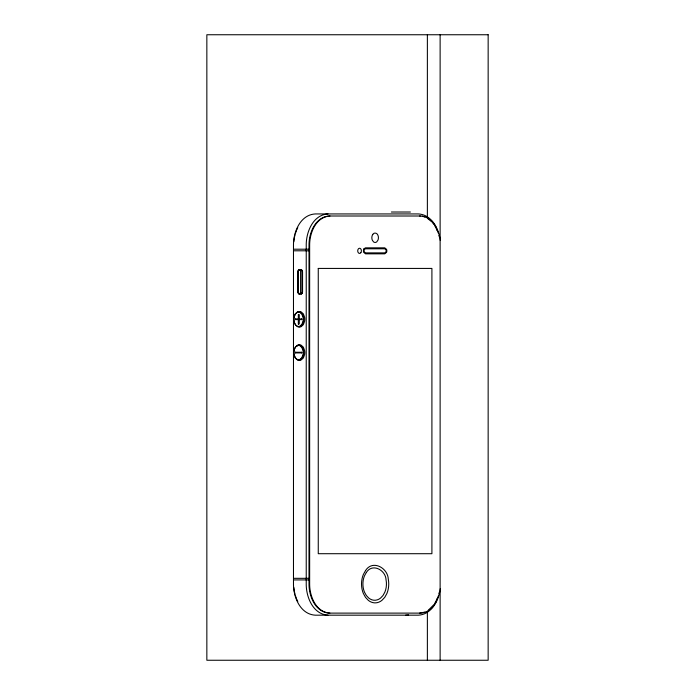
<?xml version="1.0" encoding="UTF-8"?>
<svg xmlns="http://www.w3.org/2000/svg" width="695" height="695" viewBox="0 0 695 695"><rect width="100%" height="100%" fill="white"/><g stroke="black" fill="none" stroke-linecap="round" stroke-linejoin="round"><path stroke-width="1.04" d="M295.662 352.904L295.662 352.269M295.662 319.596L295.662 318.953M298.033 291.561L298.033 272.075M298.32 319.596L298.32 324.061L298.954 324.061L298.954 319.596M298.329 318.953L298.329 314.488L298.954 314.488L298.954 318.953M298.546 324.061L298.546 319.596L295.445 319.596L295.445 318.953L298.546 318.953L298.546 314.488M298.737 324.061L298.737 319.596L301.839 319.596L301.839 318.953L298.737 318.953L298.737 314.488M301.613 352.904L301.613 352.269M301.613 319.596L301.613 318.953M293.811 241.678L294.315 237.898M440.3 588.596C438.988 600.332 431.534 614.528 418.347 615.179L315.217 615.179C300.144 614.241 293.29 596.892 293.481 583.739L293.481 245.378C293.29 232.208 300.162 214.833 315.261 213.938L418.347 213.938C431.534 214.59 438.988 228.785 440.3 240.522M294.193 349.655L294.028 350.714A7.906 5.586 90 0 0 294.028 354.459L295.236 357.699L297.321 359.576A6.038 4.274 90 0 0 299.736 359.576L301.83 357.699L303.037 354.459A7.906 5.586 90 0 0 303.037 350.714L301.83 347.474L299.736 345.597A6.038 4.274 90 0 0 297.321 345.597L295.688 346.848L294.489 348.968M294.367 237.629L294.958 235.101M438.927 593.825L439.344 592.079M438.519 595.572L435.53 603.043M302.342 292.812L302.438 292.526A2.719 1.929 90 0 0 302.56 291.561L302.56 272.075A2.719 1.929 90 0 0 302.438 271.111L302.342 270.815M294.22 349.82L295.262 347.17L297.477 345.189A6.394 4.518 90 0 1 300.031 345.189L302.238 347.17L303.515 350.601A8.366 5.916 90 0 1 303.515 354.563L302.238 357.995L300.031 359.975A6.394 4.518 90 0 1 297.477 359.975L295.262 357.995L293.985 354.563A8.366 5.916 90 0 1 293.985 350.601M295.236 233.998L296.426 230.558M296.765 229.819L297.79 227.595M436.156 600.775L437.181 598.56M435.808 601.523L434.61 603.529M434.714 604.415C431.491 609.202 426.252 613.103 420.275 613.112L329.291 613.112C315.2 612.243 308.815 595.997 308.997 583.704L308.997 245.405C308.815 233.103 315.217 216.84 329.334 216.006L420.371 216.006M433.932 604.615L428.233 610.297M301.934 293.403L301.552 293.698A1.399 0.99 90 0 1 301.135 293.742M301.925 293.551L301.56 293.881A2.12 1.494 90 0 1 300.944 294.072M297.39 345.954L298.581 345.189M297.964 312.203L298.581 311.881M424.993 612.069L419.624 613.112M408.582 614.875L405.593 615.179M328.014 213.938C312.915 214.833 306.043 232.208 306.234 245.378L306.234 583.739C306.043 596.892 312.898 614.241 327.962 615.179M329.986 216.006C315.869 216.84 309.466 233.103 309.649 245.405L309.649 583.704C309.466 595.989 315.825 612.191 329.89 613.103M391.381 212.018L410.406 212.018M293.481 249.201L308.997 249.201M293.481 250.799L308.997 250.799M293.481 578.318L308.997 578.318M293.481 579.917L308.997 579.917M419.624 216.006C425.835 215.745 431.387 219.716 434.722 224.694M422.204 216.241L424.993 217.049M297.964 326.346L298.581 326.667A6.394 4.518 90 0 0 301.135 326.667L303.35 324.687L304.627 321.255A8.366 5.916 90 0 0 304.627 317.294L303.35 313.862L301.135 311.881A6.394 4.518 90 0 0 299.215 311.681M297.964 359.654L298.581 359.975A6.394 4.518 90 0 0 301.135 359.975L303.35 357.995L304.627 354.563A8.366 5.916 90 0 0 304.627 350.601L303.35 347.17L301.135 345.189A6.394 4.518 90 0 0 299.215 344.998M427.321 218.187L431.925 221.983M301.925 270.077L301.56 269.756A2.12 1.494 90 0 0 301.152 269.582M432.698 222.93L433.932 224.494M434.61 225.588L435.817 227.595M435.53 226.075L438.519 233.537M436.156 228.334L437.181 230.558M296.765 599.298L297.79 601.523M294.489 322.888L295.688 325.017L297.321 326.259A6.038 4.274 90 0 0 299.736 326.259L301.83 324.391L303.037 321.151A7.906 5.586 90 0 0 303.037 317.406L301.83 314.157L299.736 312.29A6.038 4.274 90 0 0 297.321 312.29L295.236 314.157L294.028 317.406A7.906 5.586 90 0 0 294.028 321.151L294.193 322.202M296.426 598.56L295.236 595.12M294.22 322.046L295.262 324.687L297.477 326.667A6.394 4.518 90 0 0 300.031 326.667L302.238 324.687L303.515 321.255A8.366 5.916 90 0 0 303.515 317.294L302.238 313.862L300.031 311.881A6.394 4.518 90 0 0 297.477 311.881L295.262 313.862L293.985 317.294A8.366 5.916 90 0 0 293.985 321.255M438.927 235.292L439.344 237.038M294.367 591.488L294.958 594.016M294.315 591.21L293.811 587.44M440.126 34.75L440.126 660.25M427.373 34.75L427.373 216.979M427.373 611.704L427.373 660.25M298.033 272.075A2.719 1.929 90 0 1 298.155 271.111L299.032 269.756A2.12 1.494 90 0 1 299.232 269.643M298.033 291.561A2.719 1.929 90 0 0 298.155 292.526L299.032 293.881A2.12 1.494 90 0 0 299.232 293.985M302.212 292.916A1.79 1.26 90 0 0 302.342 292.3L302.342 271.337A1.79 1.26 90 0 0 302.212 270.72M295.445 352.269L295.445 352.904L301.839 352.904L301.839 352.269L295.445 352.269M297.59 272.075L297.59 291.561A2.719 1.929 90 0 0 297.721 292.526L298.589 293.881A2.12 1.494 90 0 0 299.215 294.072L300.501 294.072A2.12 1.494 90 0 0 301.117 293.881L301.995 292.526A2.719 1.929 90 0 0 302.116 291.561L302.116 272.075A2.719 1.929 90 0 0 301.995 271.111L301.117 269.756A2.12 1.494 90 0 0 300.501 269.556L299.215 269.564A2.12 1.494 90 0 0 298.589 269.756L297.721 271.111A2.719 1.929 90 0 0 297.59 272.075M298.433 271.337L298.433 292.3A1.79 1.26 90 0 0 298.572 292.916L299.224 293.698A1.399 0.99 90 0 0 299.788 293.698L300.44 292.916A1.79 1.26 90 0 0 300.579 292.3L300.579 271.337A1.79 1.26 90 0 0 300.44 270.72L299.788 269.938A1.399 0.99 90 0 0 299.224 269.938L298.572 270.72A1.79 1.26 90 0 0 298.433 271.337M318.258 268.426L318.258 553.707L431.908 553.707L431.908 268.426L318.258 268.426M364.041 248.714L363.711 249.331A3.049 2.155 -90 0 0 363.711 252.337L365.509 253.831L384.752 253.831L386.559 252.337A3.049 2.155 -90 0 0 386.559 249.331L384.752 247.837L365.509 247.837L364.041 248.714M364.51 249.392L364.284 249.809A2.076 1.468 -90 0 0 364.284 251.859L365.509 252.876L384.752 252.876L385.977 251.859A2.076 1.468 -90 0 0 385.977 249.809L384.752 248.793L365.509 248.793L364.51 249.392M372.807 234.38L372.285 235.362A4.822 3.405 -90 0 0 372.285 240.096L373.493 241.834A4.561 3.223 -90 0 0 376.768 241.834L377.976 240.096A4.822 3.405 -90 0 0 377.976 235.362C377.376 233.034 374.101 232.095 372.807 234.38M365.518 570.595L363.346 574.504A18.617 13.162 -90 0 0 363.346 593.452L365.518 597.37L368.333 600.358A19.564 13.831 -90 0 0 381.92 600.358L384.743 597.37L386.915 593.452A18.6 13.153 -90 0 0 388.279 579.074C387.793 567.806 372.52 559.449 365.518 570.595M366.343 572.454L364.475 575.834A16.011 11.32 -90 0 0 364.475 592.131L366.343 595.502L368.784 598.091A16.949 11.989 -90 0 0 380.556 598.091L382.997 595.502L384.865 592.123A15.994 11.311 -90 0 0 386.046 579.76C385.612 570.013 372.398 562.828 366.343 572.454M488.151 34.75L206.849 34.75L206.849 660.25L488.151 660.25L488.151 34.75M360.853 252.667A2.589 1.833 -90 0 0 360.027 248.332A2.589 1.833 -90 0 0 357.786 251.503A2.589 1.833 -90 0 0 360.853 252.667"/></g></svg>
